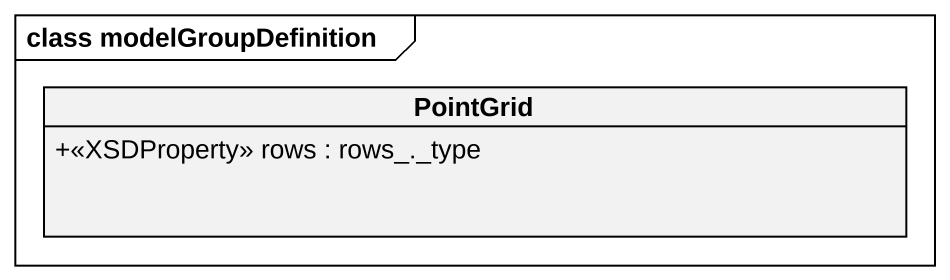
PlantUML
@startuml
mainframe class modelGroupDefinition
hide circle
hide empty members
skinparam classAttributeIconSize 0
class PointGrid {
  +<<XSDProperty>> rows : rows_._type
}
@enduml
